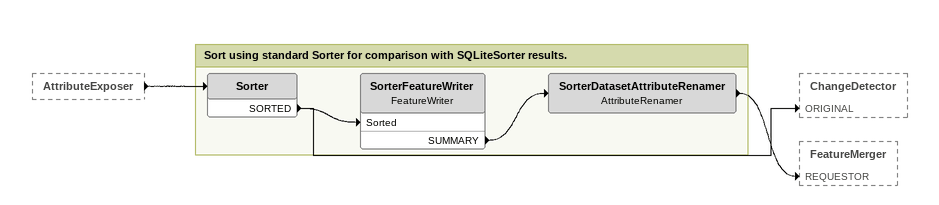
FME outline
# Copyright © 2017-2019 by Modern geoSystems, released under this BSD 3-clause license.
AttributeExposer [outside]
    -> Sorter

Bookmark: Sort using standard Sorter for comparison with SQLiteSorter results.
Sorter
    SORTED -> ChangeDetector [ORIGINAL]
    SORTED -> SorterFeatureWriter [Sorted]
SorterFeatureWriter: FeatureWriter
    SUMMARY -> SorterDatasetAttributeRenamer
SorterDatasetAttributeRenamer: AttributeRenamer
    -> FeatureMerger [REQUESTOR]
